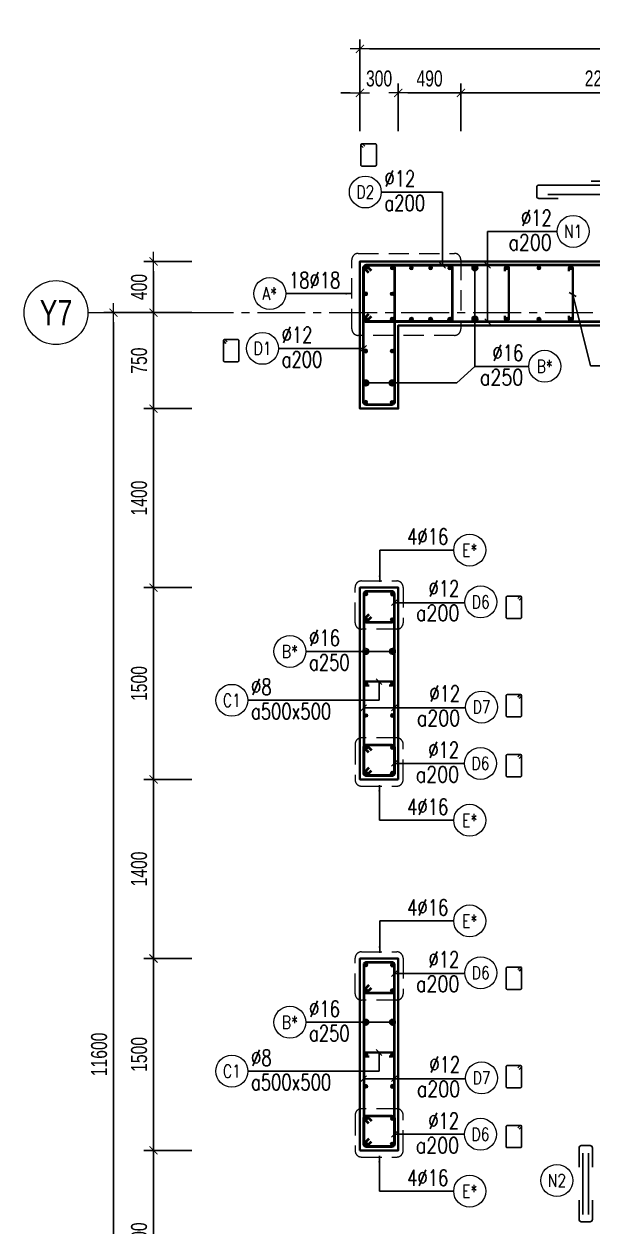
# Model space of a CAD drawing. Header units: millimetres. Extents: x 988833 to 1318015, y -9365 to 47591.
# Drawn here: x 1036714 to 1041164, y 5337 to 14742 of the extents above; entities that cross this region are included whole.
import ezdxf
from ezdxf.enums import TextEntityAlignment as Align

# ---------------------------------------------------------------- set-up
doc = ezdxf.new("R2010")
doc.units = ezdxf.units.MM
doc.header["$MEASUREMENT"] = 0
for name, pattern in [('HIDDEN', [9.525, 6.35, -3.175]), ('HIDDEN2', [4.7625, 3.175, -1.5875]), ('OF_Grid_1$0$CENTER2', [1.125, 0.75, -0.125, 0.125, -0.125])]:
    doc.linetypes.add(name, pattern=pattern)
doc.layers.get('0').update_dxf_attribs({"lineweight": 20})
doc.layers.get('Defpoints').update_dxf_attribs({"color": 151, "lineweight": 9})
doc.layers.add('Hidden', color=9, linetype='HIDDEN')
doc.layers.add('Ligature', color=1, linetype='Continuous')
for name, color, linetype, lineweight in [('KC-LEADER', 153, 'Continuous', 18), ('KC-THEP', 6, 'Continuous', 40), ('NDC_S_DIM', 1, 'Continuous', 15), ('NDC_S_HIDDEN', 8, 'HIDDEN2', 13), ('NDC_S_LEADER', 1, 'Continuous', 15), ('NDC_S_REBAR', 4, 'Continuous', 35), ('NDC_S_STIRRUP', 4, 'Continuous', 40), ('NDC_S_VN TEXT', 7, 'Continuous', 20), ('NDC_S_WALL', 6, 'Continuous', 35), ('OF_Grid_1$0$NDC_S_AXIS', 5, 'OF_Grid_1$0$CENTER2', 13), ('OF_Grid_1$0$NDC_S_SYMBOL', 1, 'Continuous', 15), ('OF_Grid_1$0$NDC_S_TEXT SYMBOL', 7, 'Continuous', 20)]:
    doc.layers.add(name, color=color, linetype=linetype, lineweight=lineweight)
doc.styles.add('NDC_ARIAL', font='arial.ttf', dxfattribs={"width": 0.85})
doc.styles.add('NDC_DIM', font='', dxfattribs={"width": 0.75})
doc.styles.add('NDC_EN TXT', font='romans.shx', dxfattribs={"width": 0.8})
doc.styles.add('OF_Grid_1$0$NDC_ANNO', font='', dxfattribs={"width": 0.8})
doc.styles.get('NDC_DIM').set_extended_font_data('Dotum')
doc.styles.get('OF_Grid_1$0$NDC_ANNO').set_extended_font_data('Dotum')
doc.dimstyles.new('NDC_1-50', dxfattribs={"dimscale": 50, "dimtxt": 2.5, "dimasz": 1, "dimexe": 1.5, "dimexo": 0, "dimgap": 0.8, "dimtad": 1, "dimdec": 0, "dimdsep": 46, "dimtxsty": 'NDC_ARIAL', "dimblk": 'DIMMARK', "dimcen": 49999.938995, "dimdle": 1.5, "dimclrd": 1, "dimclre": 1, "dimclrt": 3, "dimadec": 0, "dimazin": 0, "dimtfac": 1, "dimtdec": 0, "dimtix": 1, "dimtmove": 2, "dimatfit": 3, "dimfxl": 1, "dimarcsym": 0})
doc.dimstyles.new('NDC_dim_30', dxfattribs={"dimscale": 30, "dimtxt": 2.5, "dimasz": 1.5, "dimexe": 1.5, "dimexo": 2.5, "dimgap": 1, "dimtad": 1, "dimdec": 0, "dimzin": 0, "dimdsep": 46, "dimtxsty": 'NDC_DIM', "dimblk": 'DIMMARK', "dimcen": 0.09, "dimdle": 1.2, "dimclrd": 1, "dimclre": 1, "dimclrt": 3, "dimadec": 0, "dimazin": 0, "dimtfac": 1, "dimtdec": 0, "dimtix": 1, "dimtofl": 0, "dimtmove": 0, "dimatfit": 3, "dimfxl": 6, "dimfxlon": 1, "dimtolj": 1, "dimtzin": 0, "dimarcsym": 0})
doc.dimstyles.new('NDC_dim_50', dxfattribs={"dimscale": 50, "dimtxt": 2.5, "dimasz": 1.5, "dimexe": 1.5, "dimexo": 2.5, "dimgap": 1, "dimtad": 1, "dimdec": 0, "dimzin": 0, "dimdsep": 46, "dimtxsty": 'NDC_DIM', "dimblk": 'DIMMARK', "dimcen": 0.09, "dimdle": 1.2, "dimclrd": 1, "dimclre": 1, "dimclrt": 3, "dimadec": 0, "dimazin": 0, "dimtfac": 1, "dimtdec": 0, "dimtix": 1, "dimtofl": 0, "dimtmove": 0, "dimatfit": 3, "dimfxl": 6, "dimfxlon": 1, "dimtolj": 1, "dimtzin": 0, "dimarcsym": 0})

# ---------------------------------------------------------------- blocks, each defined once
blk = doc.blocks.new('THEP')
at = {"layer": 'KC-LEADER', "color": 6}
blk.add_circle((0, 0), 14, dxfattribs=at)
at = {"layer": 'KC-THEP'}
for p, q in [((-14, 0), (14, 0)), ((9.9, 9.9), (-9.9, -9.9)), ((-9.9, 9.9), (9.9, -9.9)), ((0, 14), (0, -14))]:
    blk.add_line(p, q, dxfattribs=at)
blk = doc.blocks.new('A$C7BC65A55')
at = {"layer": 'Ligature'}
for p, q in [((-15.2, 372, 0), (-15.2, 38.5, 0)), ((15.2, 372, 0), (15.2, 38.5, 0))]:
    blk.add_line(p, q, dxfattribs=at)
for points in [[(-36.2, 296.5), (-36.2, 400.9, -0.414214), (-24, 413.1), (24, 413.1, -0.414214), (36.2, 400.9), (36.2, 296.5)], [(-36.2, 116.5), (-36.2, 12.2, 0.414214), (-24, 0), (24, 0, 0.414214), (36.2, 12.2), (36.2, 116.5)]]:
    blk.add_lwpolyline(points, format="xyb", dxfattribs=at)
blk = doc.blocks.new('DIMMARK')
at = {"layer": 'NDC_S_DIM', "color": 1}
blk.add_line((-1.5, 0), (1, 0), dxfattribs=at)
at = {"layer": 'NDC_S_DIM', "color": 2, "const_width": 0.1}
blk.add_lwpolyline([(-0.42, -0.42), (0.42, 0.42)], dxfattribs=at)
blk = doc.blocks.new('*U11')
blk.add_circle((-2.5, 0), 2.5)
at = {"layer": 'NDC_S_VN TEXT', "color": 3, "style": 'NDC_EN TXT', "width": 0.75}
for tag, p in [('DK1', (0.5, 0.85)), ('KC1', (0.5, -2.97))]:
    blk.add_attdef(tag, p, '', height=2.5, dxfattribs=at)
at = {"layer": 'NDC_S_VN TEXT', "color": 7, "style": 'NDC_EN TXT', "width": 0.8}
blk.add_attdef('SH2', text='', height=2, dxfattribs=at).set_placement((-2.5, 0), align=Align.MIDDLE)
blk = doc.blocks.new('*U13')
blk.add_circle((-2.5, 0), 2.5)
at = {"layer": 'NDC_S_VN TEXT', "color": 3, "style": 'NDC_EN TXT', "width": 0.75}
blk.add_attdef('DK1', (0.5, 0.85), '', height=2.5, dxfattribs=at)
at = {"layer": 'NDC_S_VN TEXT', "color": 7, "style": 'NDC_EN TXT', "width": 0.8}
blk.add_attdef('SH2', text='', height=2, dxfattribs=at).set_placement((-2.5, 0), align=Align.MIDDLE)
blk = doc.blocks.new('*U10')
blk.add_circle((2.5, 0), 2.5)
at = {"layer": 'NDC_S_VN TEXT', "color": 3, "style": 'NDC_EN TXT'}
for tag, width, p in [('DK2', 0.75, (-0.85, 0.85)), ('KC2', 0.8, (-0.85, -2.97))]:
    blk.add_attdef(tag, text='', height=2.5, dxfattribs=dict(at, width=width)).set_placement(p, align=Align.RIGHT)
at = {"layer": 'NDC_S_VN TEXT', "color": 7, "style": 'NDC_EN TXT', "width": 0.8}
blk.add_attdef('SH3', text='', height=2, dxfattribs=at).set_placement((2.5, 0), align=Align.MIDDLE)
blk = doc.blocks.new('*U9')
blk.add_circle((2.5, 0), 2.5)
at = {"layer": 'NDC_S_VN TEXT', "color": 3, "style": 'NDC_EN TXT', "width": 0.75}
blk.add_attdef('DK2', text='', height=2.5, dxfattribs=at).set_placement((-0.85, 0.85), align=Align.RIGHT)
at = {"layer": 'NDC_S_VN TEXT', "color": 7, "style": 'NDC_EN TXT', "width": 0.8}
blk.add_attdef('SH3', text='', height=2, dxfattribs=at).set_placement((2.5, 0), align=Align.MIDDLE)
blk = doc.blocks.new('*D619')
at = {"layer": 'Defpoints', "color": 0, "ltscale": 200, "transparency": 16777216}
for p in [(1039641.1, 14203.4), (1039341.1, 12885.6), (1039641.1, 12385.6)]:
    blk.add_point(p, dxfattribs=at)
at = {"layer": 'NDC_S_DIM', "color": 1, "lineweight": -2, "ltscale": 200, "transparency": 16777216}
for p, q in [((1039266.1, 14203.4), (1039191.1, 14203.4)), ((1039341.1, 13903.4), (1039341.1, 14278.4)), ((1039641.1, 13903.4), (1039641.1, 14278.4)), ((1039716.1, 14203.4), (1039791.1, 14203.4))]:
    blk.add_line(p, q, dxfattribs=at)
at = {"layer": 'NDC_S_DIM', "color": 1, "lineweight": -2, "ltscale": 200, "transparency": 16777216, "xscale": 75, "yscale": 75, "zscale": 75}
blk.add_blockref('DIMMARK', (1039341.1, 14203.4), dxfattribs=at)
at = {"layer": 'NDC_S_DIM', "color": 1, "lineweight": -2, "ltscale": 200, "transparency": 16777216, "xscale": 75, "yscale": 75, "zscale": 75, "rotation": 180}
blk.add_blockref('DIMMARK', (1039641.1, 14203.4), dxfattribs=at)
at = {"layer": 'NDC_S_DIM', "color": 3, "ltscale": 200, "transparency": 16777216, "insert": (1039491.1, 14315.9), "char_height": 125, "attachment_point": 5, "style": 'NDC_DIM'}
blk.add_mtext('\\A1;300', dxfattribs=at)
blk = doc.blocks.new('*D620')
at = {"layer": 'Defpoints', "color": 0, "ltscale": 200, "transparency": 16777216}
for p in [(1040130.9, 14203.4), (1039641.1, 12385.6), (1040130.9, 12199.5)]:
    blk.add_point(p, dxfattribs=at)
at = {"layer": 'NDC_S_DIM', "color": 1, "lineweight": -2, "ltscale": 200, "transparency": 16777216}
for p, q in [((1039641.1, 13903.4), (1039641.1, 14278.4)), ((1039716.1, 14203.4), (1040055.9, 14203.4)), ((1040130.9, 13903.4), (1040130.9, 14278.4))]:
    blk.add_line(p, q, dxfattribs=at)
at = {"layer": 'NDC_S_DIM', "color": 1, "lineweight": -2, "ltscale": 200, "transparency": 16777216, "xscale": 75, "yscale": 75, "zscale": 75, "rotation": 180}
blk.add_blockref('DIMMARK', (1039641.1, 14203.4), dxfattribs=at)
at = {"layer": 'NDC_S_DIM', "color": 1, "lineweight": -2, "ltscale": 200, "transparency": 16777216, "xscale": 75, "yscale": 75, "zscale": 75}
blk.add_blockref('DIMMARK', (1040130.9, 14203.4), dxfattribs=at)
at = {"layer": 'NDC_S_DIM', "color": 3, "ltscale": 200, "transparency": 16777216, "insert": (1039886, 14315.9), "char_height": 125, "attachment_point": 5, "style": 'NDC_DIM'}
blk.add_mtext('\\A1;490', dxfattribs=at)
blk = doc.blocks.new('*D621')
at = {"layer": 'Defpoints', "color": 0, "ltscale": 200, "transparency": 16777216}
for p in [(1042341.1, 14203.4), (1042341.1, 12385.6), (1040130.9, 12199.5)]:
    blk.add_point(p, dxfattribs=at)
at = {"layer": 'NDC_S_DIM', "color": 1, "lineweight": -2, "ltscale": 200, "transparency": 16777216}
for p, q in [((1040130.9, 13903.4), (1040130.9, 14278.4)), ((1040205.9, 14203.4), (1042266.1, 14203.4)), ((1042341.1, 13903.4), (1042341.1, 14278.4))]:
    blk.add_line(p, q, dxfattribs=at)
at = {"layer": 'NDC_S_DIM', "color": 1, "lineweight": -2, "ltscale": 200, "transparency": 16777216, "xscale": 75, "yscale": 75, "zscale": 75, "rotation": 180}
blk.add_blockref('DIMMARK', (1040130.9, 14203.4), dxfattribs=at)
at = {"layer": 'NDC_S_DIM', "color": 1, "lineweight": -2, "ltscale": 200, "transparency": 16777216, "xscale": 75, "yscale": 75, "zscale": 75}
blk.add_blockref('DIMMARK', (1042341.1, 14203.4), dxfattribs=at)
at = {"layer": 'NDC_S_DIM', "color": 3, "ltscale": 200, "transparency": 16777216, "insert": (1041236, 14315.9), "char_height": 125, "attachment_point": 5, "style": 'NDC_DIM'}
blk.add_mtext('\\A1;2210', dxfattribs=at)
blk = doc.blocks.new('*D616')
at = {"layer": 'Defpoints', "color": 0, "ltscale": 200, "transparency": 16777216}
for p in [(1046440.9, 14547.4), (1046440.9, 13839.7), (1039341.1, 13744.4)]:
    blk.add_point(p, dxfattribs=at)
at = {"layer": 'NDC_S_DIM', "color": 1, "lineweight": -2, "ltscale": 200, "transparency": 16777216}
for p, q in [((1039341.1, 14247.4), (1039341.1, 14622.4)), ((1046440.9, 14247.4), (1046440.9, 14622.4)), ((1039416.1, 14547.4), (1046365.9, 14547.4))]:
    blk.add_line(p, q, dxfattribs=at)
at = {"layer": 'NDC_S_DIM', "color": 1, "lineweight": -2, "ltscale": 200, "transparency": 16777216, "xscale": 75, "yscale": 75, "zscale": 75, "rotation": 180}
blk.add_blockref('DIMMARK', (1039341.1, 14547.4), dxfattribs=at)
at = {"layer": 'NDC_S_DIM', "color": 1, "lineweight": -2, "ltscale": 200, "transparency": 16777216, "xscale": 75, "yscale": 75, "zscale": 75}
blk.add_blockref('DIMMARK', (1046440.9, 14547.4), dxfattribs=at)
at = {"layer": 'NDC_S_DIM', "color": 3, "ltscale": 200, "transparency": 16777216, "insert": (1042891, 14659.9), "char_height": 125, "attachment_point": 5, "style": 'NDC_DIM'}
blk.add_mtext('\\A1;7100', dxfattribs=at)
blk = doc.blocks.new('*U55')
at = {"layer": 'OF_Grid_1$0$NDC_S_SYMBOL'}
blk.add_line((5, 0), (9, 0), dxfattribs=at)
blk.add_circle((0, 0), 5, dxfattribs=at)
at = {"layer": 'OF_Grid_1$0$NDC_S_TEXT SYMBOL', "color": 7, "style": 'OF_Grid_1$0$NDC_ANNO', "width": 0.8}
blk.add_attdef('GRID', text='', height=4, rotation=270, dxfattribs=at).set_placement((0, 0), align=Align.MIDDLE)
blk = doc.blocks.new('*D623')
at = {"layer": 'Defpoints', "color": 0, "ltscale": 200, "transparency": 16777216}
for p in [(1037726.5, 12885.6), (1039341.1, 12885.6), (1039641.1, 12485.6)]:
    blk.add_point(p, dxfattribs=at)
at = {"layer": 'NDC_S_DIM', "color": 1, "lineweight": -2, "ltscale": 200, "transparency": 16777216}
for p, q in [((1038026.5, 12885.6), (1037651.5, 12885.6)), ((1037726.5, 12560.6), (1037726.5, 12810.6)), ((1038026.5, 12485.6), (1037651.5, 12485.6))]:
    blk.add_line(p, q, dxfattribs=at)
at = {"layer": 'NDC_S_DIM', "color": 1, "lineweight": -2, "ltscale": 200, "transparency": 16777216, "xscale": 75, "yscale": 75, "zscale": 75}
for p, rotation in [((1037726.5, 12885.6), 90), ((1037726.5, 12485.6), 270)]:
    blk.add_blockref('DIMMARK', p, dxfattribs=dict(at, rotation=rotation))
at = {"layer": 'NDC_S_DIM', "color": 3, "ltscale": 200, "transparency": 16777216, "insert": (1037613.9, 12685.6), "char_height": 125, "attachment_point": 5, "rotation": 90, "style": 'NDC_DIM'}
blk.add_mtext('\\A1;400', dxfattribs=at)
blk = doc.blocks.new('*D625')
at = {"layer": 'Defpoints', "color": 0, "ltscale": 200, "transparency": 16777216}
for p in [(1037413.9, 12485.6), (1039455, 12485.6), (1039455.1, 885.9)]:
    blk.add_point(p, dxfattribs=at)
at = {"layer": 'NDC_S_DIM', "color": 1, "lineweight": -2, "ltscale": 200, "transparency": 16777216}
for p, q in [((1037713.9, 12485.6), (1037338.9, 12485.6)), ((1037413.9, 960.9), (1037413.9, 12410.6)), ((1037713.9, 885.9), (1037338.9, 885.9))]:
    blk.add_line(p, q, dxfattribs=at)
at = {"layer": 'NDC_S_DIM', "color": 1, "lineweight": -2, "ltscale": 200, "transparency": 16777216, "xscale": 75, "yscale": 75, "zscale": 75}
for p, rotation in [((1037413.9, 12485.6), 90), ((1037413.9, 885.9), 270)]:
    blk.add_blockref('DIMMARK', p, dxfattribs=dict(at, rotation=rotation))
at = {"layer": 'NDC_S_DIM', "color": 3, "ltscale": 200, "transparency": 16777216, "insert": (1037301.3, 6685.7), "char_height": 125, "attachment_point": 5, "rotation": 90, "style": 'NDC_DIM'}
blk.add_mtext('\\A1;11600', dxfattribs=at)
blk = doc.blocks.new('*D589')
at = {"layer": 'Defpoints', "color": 0, "ltscale": 200, "transparency": 16777216}
for p in [(1037726.5, 5935.6), (1039491.1, 5935.6), (1039491.1, 4535.6)]:
    blk.add_point(p, dxfattribs=at)
at = {"layer": 'NDC_S_DIM', "color": 1, "lineweight": -2, "ltscale": 200, "transparency": 16777216}
for p, q in [((1038026.5, 5935.6), (1037651.5, 5935.6)), ((1037726.5, 4610.6), (1037726.5, 5860.6)), ((1038026.5, 4535.6), (1037651.5, 4535.6))]:
    blk.add_line(p, q, dxfattribs=at)
at = {"layer": 'NDC_S_DIM', "color": 1, "lineweight": -2, "ltscale": 200, "transparency": 16777216, "xscale": 75, "yscale": 75, "zscale": 75}
for p, rotation in [((1037726.5, 5935.6), 90), ((1037726.5, 4535.6), 270)]:
    blk.add_blockref('DIMMARK', p, dxfattribs=dict(at, rotation=rotation))
at = {"layer": 'NDC_S_DIM', "color": 3, "ltscale": 200, "transparency": 16777216, "insert": (1037613.9, 5235.6), "char_height": 125, "attachment_point": 5, "rotation": 90, "style": 'NDC_DIM'}
blk.add_mtext('\\A1;1400', dxfattribs=at)
blk = doc.blocks.new('*D590')
at = {"layer": 'Defpoints', "color": 0, "ltscale": 200, "transparency": 16777216}
for p in [(1037726.5, 7435.6), (1039491.1, 7435.6), (1039491.1, 5935.6)]:
    blk.add_point(p, dxfattribs=at)
at = {"layer": 'NDC_S_DIM', "color": 1, "lineweight": -2, "ltscale": 200, "transparency": 16777216}
for p, q in [((1038026.5, 7435.6), (1037651.5, 7435.6)), ((1037726.5, 6010.6), (1037726.5, 7360.6)), ((1038026.5, 5935.6), (1037651.5, 5935.6))]:
    blk.add_line(p, q, dxfattribs=at)
at = {"layer": 'NDC_S_DIM', "color": 1, "lineweight": -2, "ltscale": 200, "transparency": 16777216, "xscale": 75, "yscale": 75, "zscale": 75}
for p, rotation in [((1037726.5, 7435.6), 90), ((1037726.5, 5935.6), 270)]:
    blk.add_blockref('DIMMARK', p, dxfattribs=dict(at, rotation=rotation))
at = {"layer": 'NDC_S_DIM', "color": 3, "ltscale": 200, "transparency": 16777216, "insert": (1037613.9, 6685.6), "char_height": 125, "attachment_point": 5, "rotation": 90, "style": 'NDC_DIM'}
blk.add_mtext('\\A1;1500', dxfattribs=at)
blk = doc.blocks.new('*D591')
at = {"layer": 'Defpoints', "color": 0, "ltscale": 200, "transparency": 16777216}
for p in [(1037726.5, 8835.6), (1039491.1, 8835.6), (1039491.1, 7435.6)]:
    blk.add_point(p, dxfattribs=at)
at = {"layer": 'NDC_S_DIM', "color": 1, "lineweight": -2, "ltscale": 200, "transparency": 16777216}
for p, q in [((1038026.5, 8835.6), (1037651.5, 8835.6)), ((1037726.5, 7510.6), (1037726.5, 8760.6)), ((1038026.5, 7435.6), (1037651.5, 7435.6))]:
    blk.add_line(p, q, dxfattribs=at)
at = {"layer": 'NDC_S_DIM', "color": 1, "lineweight": -2, "ltscale": 200, "transparency": 16777216, "xscale": 75, "yscale": 75, "zscale": 75}
for p, rotation in [((1037726.5, 8835.6), 90), ((1037726.5, 7435.6), 270)]:
    blk.add_blockref('DIMMARK', p, dxfattribs=dict(at, rotation=rotation))
at = {"layer": 'NDC_S_DIM', "color": 3, "ltscale": 200, "transparency": 16777216, "insert": (1037613.9, 8135.6), "char_height": 125, "attachment_point": 5, "rotation": 90, "style": 'NDC_DIM'}
blk.add_mtext('\\A1;1400', dxfattribs=at)
blk = doc.blocks.new('*D592')
at = {"layer": 'Defpoints', "color": 0, "ltscale": 200, "transparency": 16777216}
for p in [(1037726.5, 10335.6), (1039491.1, 10335.6), (1039491.1, 8835.6)]:
    blk.add_point(p, dxfattribs=at)
at = {"layer": 'NDC_S_DIM', "color": 1, "lineweight": -2, "ltscale": 200, "transparency": 16777216}
for p, q in [((1038026.5, 10335.6), (1037651.5, 10335.6)), ((1037726.5, 8910.6), (1037726.5, 10260.6)), ((1038026.5, 8835.6), (1037651.5, 8835.6))]:
    blk.add_line(p, q, dxfattribs=at)
at = {"layer": 'NDC_S_DIM', "color": 1, "lineweight": -2, "ltscale": 200, "transparency": 16777216, "xscale": 75, "yscale": 75, "zscale": 75}
for p, rotation in [((1037726.5, 10335.6), 90), ((1037726.5, 8835.6), 270)]:
    blk.add_blockref('DIMMARK', p, dxfattribs=dict(at, rotation=rotation))
at = {"layer": 'NDC_S_DIM', "color": 3, "ltscale": 200, "transparency": 16777216, "insert": (1037613.9, 9585.6), "char_height": 125, "attachment_point": 5, "rotation": 90, "style": 'NDC_DIM'}
blk.add_mtext('\\A1;1500', dxfattribs=at)
blk = doc.blocks.new('*D593')
at = {"layer": 'Defpoints', "color": 0, "ltscale": 200, "transparency": 16777216}
for p in [(1037726.5, 11735.6), (1039491.1, 11735.6), (1039491.1, 10335.6)]:
    blk.add_point(p, dxfattribs=at)
at = {"layer": 'NDC_S_DIM', "color": 1, "lineweight": -2, "ltscale": 200, "transparency": 16777216}
for p, q in [((1038026.5, 11735.6), (1037651.5, 11735.6)), ((1037726.5, 10410.6), (1037726.5, 11660.6)), ((1038026.5, 10335.6), (1037651.5, 10335.6))]:
    blk.add_line(p, q, dxfattribs=at)
at = {"layer": 'NDC_S_DIM', "color": 1, "lineweight": -2, "ltscale": 200, "transparency": 16777216, "xscale": 75, "yscale": 75, "zscale": 75}
for p, rotation in [((1037726.5, 11735.6), 90), ((1037726.5, 10335.6), 270)]:
    blk.add_blockref('DIMMARK', p, dxfattribs=dict(at, rotation=rotation))
at = {"layer": 'NDC_S_DIM', "color": 3, "ltscale": 200, "transparency": 16777216, "insert": (1037613.9, 11035.6), "char_height": 125, "attachment_point": 5, "rotation": 90, "style": 'NDC_DIM'}
blk.add_mtext('\\A1;1400', dxfattribs=at)
blk = doc.blocks.new('*D594')
at = {"layer": 'Defpoints', "color": 0, "ltscale": 200, "transparency": 16777216}
for p in [(1037726.5, 12485.6), (1039455, 12485.6), (1039491.1, 11735.6)]:
    blk.add_point(p, dxfattribs=at)
at = {"layer": 'NDC_S_DIM', "color": 1, "lineweight": -2, "ltscale": 200, "transparency": 16777216}
for p, q in [((1038026.5, 12485.6), (1037651.5, 12485.6)), ((1037726.5, 11810.6), (1037726.5, 12410.6)), ((1038026.5, 11735.6), (1037651.5, 11735.6))]:
    blk.add_line(p, q, dxfattribs=at)
at = {"layer": 'NDC_S_DIM', "color": 1, "lineweight": -2, "ltscale": 200, "transparency": 16777216, "xscale": 75, "yscale": 75, "zscale": 75}
for p, rotation in [((1037726.5, 12485.6), 90), ((1037726.5, 11735.6), 270)]:
    blk.add_blockref('DIMMARK', p, dxfattribs=dict(at, rotation=rotation))
at = {"layer": 'NDC_S_DIM', "color": 3, "ltscale": 200, "transparency": 16777216, "insert": (1037613.9, 12110.6), "char_height": 125, "attachment_point": 5, "rotation": 90, "style": 'NDC_DIM'}
blk.add_mtext('\\A1;750', dxfattribs=at)

msp = doc.modelspace()

# ---------------------------------------------------------------- linework, layer by layer
msp.add_circle((1040882, 5700), 125)
at = {"layer": 'Ligature'}
for points in [[(1039367.1, 13775.5), (1039351.1, 13791.4, -0.668179), (1039356.9, 13805.4), (1039461.5, 13805.4, -0.414214), (1039469.7, 13797.2), (1039469.7, 13640.1, -0.414214), (1039461.5, 13631.9), (1039356.9, 13631.9, -0.414214), (1039348.7, 13640.1), (1039348.7, 13797.2, -0.668179), (1039362.6, 13803), (1039378.6, 13787)], [(1038291.4, 12245.4), (1038275.5, 12261.4, -0.668179), (1038281.2, 12275.3), (1038385.9, 12275.3, -0.414214), (1038394, 12267.1), (1038394, 12110, -0.414214), (1038385.9, 12101.9), (1038281.2, 12101.9, -0.414214), (1038273.1, 12110), (1038273.1, 12267.1, -0.668179), (1038287, 12272.9), (1038303, 12257)], [(1040587.1, 10237.8), (1040603.1, 10253.8, 0.668179), (1040597.3, 10267.7), (1040492.7, 10267.7, 0.414214), (1040484.5, 10259.6), (1040484.5, 10102.4, 0.414214), (1040492.7, 10094.3), (1040597.3, 10094.3, 0.414214), (1040605.5, 10102.4), (1040605.5, 10259.6, 0.668179), (1040591.5, 10265.3), (1040575.6, 10249.4)], [(1040587.1, 9468.7), (1040603.1, 9484.6, 0.668179), (1040597.3, 9498.6), (1040492.7, 9498.6, 0.414214), (1040484.5, 9490.4), (1040484.5, 9333.3, 0.414214), (1040492.7, 9325.1), (1040597.3, 9325.1, 0.414214), (1040605.4, 9333.3), (1040605.4, 9490.4, 0.668179), (1040591.5, 9496.2), (1040575.5, 9480.2)], [(1040587.1, 9000.1), (1040603.1, 9016.1, 0.668179), (1040597.3, 9030), (1040492.7, 9030, 0.414214), (1040484.5, 9021.8), (1040484.5, 8864.7, 0.414214), (1040492.7, 8856.6), (1040597.3, 8856.6, 0.414214), (1040605.4, 8864.7), (1040605.4, 9021.8, 0.668179), (1040591.5, 9027.6), (1040575.5, 9011.6)], [(1040587.1, 7337.8), (1040603.1, 7353.8, 0.668179), (1040597.3, 7367.7), (1040492.7, 7367.7, 0.414214), (1040484.5, 7359.6), (1040484.5, 7202.4, 0.414214), (1040492.7, 7194.3), (1040597.3, 7194.3, 0.414214), (1040605.5, 7202.4), (1040605.5, 7359.6, 0.668179), (1040591.5, 7365.3), (1040575.6, 7349.4)], [(1040587.1, 6568.7), (1040603.1, 6584.6, 0.668179), (1040597.3, 6598.6), (1040492.7, 6598.6, 0.414214), (1040484.5, 6590.4), (1040484.5, 6433.3, 0.414214), (1040492.7, 6425.1), (1040597.3, 6425.1, 0.414214), (1040605.4, 6433.3), (1040605.4, 6590.4, 0.668179), (1040591.5, 6596.2), (1040575.5, 6580.2)], [(1040587.1, 6100.1), (1040603.1, 6116.1, 0.668179), (1040597.3, 6130), (1040492.7, 6130, 0.414214), (1040484.5, 6121.8), (1040484.5, 5964.7, 0.414214), (1040492.7, 5956.6), (1040597.3, 5956.6, 0.414214), (1040605.4, 5964.7), (1040605.4, 6121.8, 0.668179), (1040591.5, 6127.6), (1040575.5, 6111.6)]]:
    msp.add_lwpolyline(points, format="xyb", dxfattribs=at)
at = {"layer": 'Ligature', "elevation": 0}
for points in [[(1041252.9, 13482.5), (1040741.2, 13482.5, 0.414214), (1040723.6, 13464.9), (1040723.6, 13395.7, 0.414214), (1040741.2, 13378.1), (1040891.4, 13378.1)], [(1041149.2, 13512.5), (1041299.5, 13512.5, -0.414214), (1041317.1, 13494.9), (1041317.1, 13425.8, -0.414214), (1041299.5, 13408.2), (1040811.3, 13408.2)]]:
    msp.add_lwpolyline(points, format="xyb", dxfattribs=at)
at = {"layer": 'NDC_S_HIDDEN', "ltscale": 50}
for points in [[(1039327.9, 12949), (1040080.1, 12949, -0.414214), (1040130.1, 12899), (1040130.1, 12357.7, -0.414214), (1040080.1, 12307.7), (1039327.9, 12307.7, -0.414214), (1039277.9, 12357.7), (1039277.9, 12899, -0.414214)], [(1039353.5, 10387.7), (1039629.3, 10387.7, -0.414214), (1039679.3, 10337.7), (1039679.3, 10060.1, -0.414214), (1039629.3, 10010.1), (1039353.5, 10010.1, -0.414214), (1039303.5, 10060.1), (1039303.5, 10337.7, -0.414214)], [(1039353.5, 8783.5), (1039629.3, 8783.5, 0.414214), (1039679.3, 8833.5), (1039679.3, 9111.1, 0.414214), (1039629.3, 9161.1), (1039353.5, 9161.1, 0.414214), (1039303.5, 9111.1), (1039303.5, 8833.5, 0.414214)], [(1039353.5, 7487.7), (1039629.3, 7487.7, -0.414214), (1039679.3, 7437.7), (1039679.3, 7160.1, -0.414214), (1039629.3, 7110.1), (1039353.5, 7110.1, -0.414214), (1039303.5, 7160.1), (1039303.5, 7437.7, -0.414214)], [(1039353.5, 5883.5), (1039629.3, 5883.5, 0.414214), (1039679.3, 5933.5), (1039679.3, 6211.1, 0.414214), (1039629.3, 6261.1), (1039353.5, 6261.1, 0.414214), (1039303.5, 6211.1), (1039303.5, 5933.5, 0.414214)]]:
    msp.add_lwpolyline(points, format="xyb", close=True, dxfattribs=at)
at = {"layer": 'NDC_S_REBAR'}
for points in [[(1040475.9, 12810.6), (1040475.9, 12835.6, -1), (1040505.9, 12835.6), (1040505.9, 12435.6, -1), (1040475.9, 12435.6), (1040475.9, 12460.6)], [(1040975.9, 12810.6), (1040975.9, 12835.6, -1), (1041005.9, 12835.6), (1041005.9, 12435.6, -1), (1040975.9, 12435.6), (1040975.9, 12460.6)], [(1039569.6, 9570.6), (1039594.6, 9570.6, 1), (1039594.6, 9600.6), (1039387.6, 9600.6, 1), (1039387.6, 9570.6), (1039412.6, 9570.6)], [(1039569.6, 6670.6), (1039594.6, 6670.6, 1), (1039594.6, 6700.6), (1039387.6, 6700.6, 1), (1039387.6, 6670.6), (1039412.6, 6670.6)]]:
    msp.add_lwpolyline(points, format="xyb", dxfattribs=at)
at = {"layer": 'NDC_S_STIRRUP'}
for points in [[(1044147.9, 12455.6), (1044187.9, 12415.6, 0.414214), (1044207.9, 12435.6), (1044207.9, 12835.6, 0.414214), (1044187.9, 12855.6), (1039390.3, 12855.6, 0.414214), (1039370.3, 12835.6), (1039370.3, 12435.6, 0.414214), (1039390.3, 12415.6), (1044187.9, 12415.6, 0.414214), (1044207.9, 12435.6), (1044167.9, 12475.6)], [(1039430.3, 12455.6), (1039390.3, 12415.6, -0.414214), (1039370.3, 12435.6), (1039370.3, 12835.6, -0.414214), (1039390.3, 12855.6), (1040043.8, 12855.6, -0.414214), (1040063.8, 12835.6), (1040063.8, 12435.6, -0.414214), (1040043.8, 12415.6), (1039390.3, 12415.6, -0.414214), (1039370.3, 12435.6), (1039410.3, 12475.6)], [(1039410.3, 12795.6), (1039370.3, 12835.6, -0.414214), (1039390.3, 12855.6), (1039590.3, 12855.6, -0.414214), (1039610.3, 12835.6), (1039610.3, 11785.6, -0.414214), (1039590.3, 11765.6), (1039390.3, 11765.6, -0.414214), (1039370.3, 11785.6), (1039370.3, 12835.6, -0.414214), (1039390.3, 12855.6), (1039430.3, 12815.6)], [(1039411.1, 8925.6), (1039371.1, 8885.6, 0.414214), (1039391.1, 8865.6), (1039591.1, 8865.6, 0.414214), (1039611.1, 8885.6), (1039611.1, 10285.6, 0.414214), (1039591.1, 10305.6), (1039391.1, 10305.6, 0.414214), (1039371.1, 10285.6), (1039371.1, 8885.6, 0.414214), (1039391.1, 8865.6), (1039431.1, 8905.6)], [(1039411.1, 10126.1), (1039371.1, 10086.1, 0.414214), (1039391.1, 10066.1), (1039591.1, 10066.1, 0.414214), (1039611.1, 10086.1), (1039611.1, 10285.6, 0.414214), (1039591.1, 10305.6), (1039391.1, 10305.6, 0.414214), (1039371.1, 10285.6), (1039371.1, 10086.1, 0.414214), (1039391.1, 10066.1), (1039431.1, 10106.1)], [(1039411.1, 9045.1), (1039371.1, 9085.1, -0.414214), (1039391.1, 9105.1), (1039591.1, 9105.1, -0.414214), (1039611.1, 9085.1), (1039611.1, 8885.6, -0.414214), (1039591.1, 8865.6), (1039391.1, 8865.6, -0.414214), (1039371.1, 8885.6), (1039371.1, 9085.1, -0.414214), (1039391.1, 9105.1), (1039431.1, 9065.1)], [(1039411.1, 6025.6), (1039371.1, 5985.6, 0.414214), (1039391.1, 5965.6), (1039591.1, 5965.6, 0.414214), (1039611.1, 5985.6), (1039611.1, 7385.6, 0.414214), (1039591.1, 7405.6), (1039391.1, 7405.6, 0.414214), (1039371.1, 7385.6), (1039371.1, 5985.6, 0.414214), (1039391.1, 5965.6), (1039431.1, 6005.6)], [(1039411.1, 7226.1), (1039371.1, 7186.1, 0.414214), (1039391.1, 7166.1), (1039591.1, 7166.1, 0.414214), (1039611.1, 7186.1), (1039611.1, 7385.6, 0.414214), (1039591.1, 7405.6), (1039391.1, 7405.6, 0.414214), (1039371.1, 7385.6), (1039371.1, 7186.1, 0.414214), (1039391.1, 7166.1), (1039431.1, 7206.1)], [(1039411.1, 6145.1), (1039371.1, 6185.1, -0.414214), (1039391.1, 6205.1), (1039591.1, 6205.1, -0.414214), (1039611.1, 6185.1), (1039611.1, 5985.6, -0.414214), (1039591.1, 5965.6), (1039391.1, 5965.6, -0.414214), (1039371.1, 5985.6), (1039371.1, 6185.1, -0.414214), (1039391.1, 6205.1), (1039431.1, 6165.1)]]:
    msp.add_lwpolyline(points, format="xyb", dxfattribs=at)
at = {"layer": 'NDC_S_WALL'}
for p, q in [((1039341.1, 8835.6), (1039641.1, 8835.6)), ((1039341.1, 5935.6), (1039641.1, 5935.6))]:
    msp.add_line(p, q, dxfattribs=at)
for points in [[(1042340.9, 985.6), (1042340.9, 12385.6), (1042340.9, 12385.6), (1039640.9, 12385.6), (1039640.9, 11735.6), (1039340.9, 11735.6), (1039340.9, 12885.6), (1044238.5, 12885.6), (1044238.5, 12885.6), (1044238.5, 12385.6), (1044238.5, 12385.6), (1042640.9, 12385.6), (1042640.9, 12385.6), (1042640.9, 10185.6), (1045440.9, 10185.6), (1045440.9, 12385.6), (1045340.9, 12385.6), (1045340.9, 12385.6), (1045340.9, 12885.6), (1045340.9, 12885.6), (1045740.9, 12885.6), (1045740.9, 12885.6), (1045740.9, 3485.6)], [(1039640.9, 8835.6), (1039640.9, 10335.6), (1039640.9, 10335.6), (1039340.9, 10335.6), (1039340.9, 8835.6), (1039640.9, 8835.6)], [(1039340.9, 5935.6), (1039340.9, 7435.6), (1039340.9, 7435.6), (1039640.9, 7435.6), (1039640.9, 7435.6), (1039640.9, 5935.6), (1039340.9, 5935.6)]]:
    msp.add_lwpolyline(points, dxfattribs=at)
at = {"layer": 'OF_Grid_1$0$NDC_S_AXIS', "ltscale": 500}
msp.add_line((1037413.9, 12485.6), (1053264.2, 12485.6), dxfattribs=at)

# ---------------------------------------------------------------- block references
at = {"layer": 'Hidden', "xscale": 1.44, "yscale": 1.44, "zscale": 1.44}
msp.add_blockref('A$C7BC65A55', (1041107.1, 5377.7, 0), dxfattribs=at)
at = {"layer": 'KC-THEP'}
for p, rotation in [((1039386.8, 12835.6), 189.6685644363809), ((1039593.8, 12632.9), 9.66856443638095), ((1039593.8, 12435.6), 9.66856443638095), ((1039743.8, 12435.6), 9.66856443638095), ((1039893.8, 12435.6), 9.66856443638095), ((1040043.8, 12435.6), 9.66856443638095), ((1040240.9, 12435.6), 9.66856443638095), ((1040490.9, 12435.6), 9.66856443638095), ((1040740.9, 12435.6), 9.66856443638095), ((1040990.9, 12435.6), 9.66856443638095), ((1039593.8, 12185.6), 9.66856443638095), ((1039593.8, 11935.6), 9.66856443638095), ((1039593.8, 11784.3), 9.66856443638095), ((1039387.6, 10285.6), 189.6685644363809), ((1039594.6, 10085.6), 9.668564436380926), ((1039387.6, 9835.6), 189.6685644363809), ((1039387.6, 9585.6), 189.6685644363809), ((1039387.6, 9335.6), 189.6685644363809), ((1039387.6, 9085.6), 189.6685644363809), ((1039594.6, 8885.6), 9.668564436380946), ((1039387.6, 7385.6), 189.6685644363809), ((1039594.6, 7185.6), 9.668564436380926), ((1039387.6, 6935.6), 189.6685644363809), ((1039387.6, 6685.6), 189.6685644363809), ((1039387.6, 6435.6), 189.6685644363809), ((1039387.6, 6185.6), 189.6685644363809), ((1039594.6, 5985.6), 9.668564436380946)]:
    msp.add_blockref('THEP', p, dxfattribs=dict(at, rotation=rotation))
at = {"layer": 'KC-THEP', "xscale": -1}
for p, rotation in [((1039593.8, 12835.6), 170.331435563619), ((1039743.8, 12835.6), 170.331435563619), ((1039893.8, 12835.6), 170.331435563619), ((1040043.8, 12835.6), 170.331435563619), ((1040240.9, 12835.6), 170.331435563619), ((1040490.9, 12835.6), 170.331435563619), ((1040740.9, 12835.6), 170.331435563619), ((1040990.9, 12835.6), 170.331435563619), ((1039386.8, 12632.9), 350.3314355636191), ((1039386.8, 12435.6), 350.3314355636191), ((1039386.8, 12185.6), 350.3314355636191), ((1039386.8, 11935.6), 350.3314355636191), ((1039386.8, 11784.3), 350.3314355636191), ((1039594.6, 10285.6), 170.331435563619), ((1039387.6, 10085.6), 350.3314355636191), ((1039594.6, 9835.6), 170.331435563619), ((1039594.6, 9585.6), 170.331435563619), ((1039594.6, 9335.6), 170.331435563619), ((1039594.6, 9085.6), 170.331435563619), ((1039387.6, 8885.6), 350.3314355636191), ((1039594.6, 7385.6), 170.331435563619), ((1039387.6, 7185.6), 350.3314355636191), ((1039594.6, 6935.6), 170.331435563619), ((1039594.6, 6685.6), 170.331435563619), ((1039594.6, 6435.6), 170.331435563619), ((1039594.6, 6185.6), 170.331435563619), ((1039387.6, 5985.6), 350.3314355636191)]:
    msp.add_blockref('THEP', p, dxfattribs=dict(at, rotation=rotation))
at = {"layer": 'NDC_S_VN TEXT', "xscale": 50, "yscale": 50, "zscale": 50}
for name, p, values in [('*U11', (1039508.3, 13428.8), {'SH2': 'D2', 'DK1': '%%C12', 'KC1': 'a200'}), ('*U10', (1040884.2, 13120.9), {'SH3': 'N1', 'DK2': '%%C12', 'KC2': 'a200'}), ('*U13', (1038761.3, 12634.5), {'SH2': 'A*', 'DK1': '18%%C18'}), ('*U11', (1038704.4, 12206.4), {'SH2': 'D1', 'DK1': '%%C12', 'KC1': 'a200'}), ('*U10', (1040661.5, 12065.9), {'SH3': 'B*', 'DK2': '%%C16', 'KC2': 'a250'}), ('*U9', (1040074.9, 10629.1), {'SH3': 'E*', 'DK2': '4%%c16'}), ('*U10', (1040161.3, 10223.5), {'SH3': 'D6', 'DK2': '%%c12', 'KC2': 'a200'}), ('*U11', (1038918.6, 9836.8), {'SH2': 'B*', 'DK1': '%%C16', 'KC1': 'a250'}), ('*U11', (1038464.6, 9454.3), {'SH2': 'C1', 'DK1': '%%c8', 'KC1': 'a500x500'}), ('*U10', (1040167.8, 9401.8), {'SH3': 'D7', 'DK2': '%%c12', 'KC2': 'a200'}), ('*U10', (1040159.3, 8961.1), {'SH3': 'D6', 'DK2': '%%c12', 'KC2': 'a200'}), ('*U9', (1040074.9, 8516.1), {'SH3': 'E*', 'DK2': '4%%c16'}), ('*U9', (1040074.9, 7729.1), {'SH3': 'E*', 'DK2': '4%%c16'}), ('*U10', (1040161.3, 7323.5), {'SH3': 'D6', 'DK2': '%%c12', 'KC2': 'a200'}), ('*U11', (1038918.6, 6936.8), {'SH2': 'B*', 'DK1': '%%C16', 'KC1': 'a250'}), ('*U11', (1038464.6, 6554.3), {'SH2': 'C1', 'DK1': '%%c8', 'KC1': 'a500x500'}), ('*U10', (1040167.8, 6501.8), {'SH3': 'D7', 'DK2': '%%c12', 'KC2': 'a200'}), ('*U10', (1040159.3, 6061.1), {'SH3': 'D6', 'DK2': '%%c12', 'KC2': 'a200'}), ('*U9', (1040074.9, 5616.1), {'SH3': 'E*', 'DK2': '4%%c16'})]:
    msp.add_blockref(name, p, dxfattribs=at).add_auto_attribs(values)
at = {"layer": 'OF_Grid_1$0$NDC_S_AXIS'}
ref = msp.add_blockref('*U55', (1036963.9, 12485.6), dxfattribs=dict(at, xscale=50, yscale=50, zscale=50))
ref.add_attrib('GRID', 'Y7', dxfattribs={"layer": 'OF_Grid_1$0$NDC_S_TEXT SYMBOL', "color": 7, "height": 200, "style": 'OF_Grid_1$0$NDC_ANNO', "width": 0.8}).set_placement((1036963.9, 12485.6), align=Align.MIDDLE)

# ---------------------------------------------------------------- texts
at = {"layer": 'NDC_S_VN TEXT', "color": 7, "style": 'NDC_EN TXT', "width": 0.8}
msp.add_attdef('N2', text='3', height=100, dxfattribs=at).set_placement((1040882, 5700), align=Align.MIDDLE)

# ---------------------------------------------------------------- dimensions: what is measured, and where the dimension line sits
at = {"layer": 'NDC_S_DIM', "ltscale": 200}
for base, p1, p2, picture, middle in [((1046440.9, 14547.4), (1039341.1, 13744.4), (1046440.9, 13839.7), '*D616', (1042891, 14659.9)), ((1039641.1, 14203.4), (1039341.1, 12885.6), (1039641.1, 12385.6), '*D619', (1039491.1, 14315.9)), ((1040130.9, 14203.4), (1039641.1, 12385.6), (1040130.9, 12199.5), '*D620', (1039886, 14315.9)), ((1042341.1, 14203.4), (1040130.9, 12199.5), (1042341.1, 12385.6), '*D621', (1041236, 14315.9))]:
    dim = msp.add_linear_dim(base=base, p1=p1, p2=p2, dimstyle='NDC_dim_50', override={"dimtmove": 1}, dxfattribs=at)
    dim.commit()
    dim.dimension.update_dxf_attribs({"geometry": picture, "text_midpoint": middle})
dim = msp.add_linear_dim(base=(1037726.5, 12885.6), p1=(1039641.1, 12485.6), p2=(1039341.1, 12885.6), angle=90, dimstyle='NDC_dim_50', override={"dimtmove": 1}, dxfattribs=at)
dim.commit()
dim.dimension.update_dxf_attribs({"geometry": '*D623', "text_midpoint": (1037726.5, 12685.6), "dimtype": 160})
for base, p1, p2, picture, middle in [((1037413.9, 12485.6), (1039455.1, 885.9), (1039455, 12485.6), '*D625', (1037301.3, 6685.7)), ((1037726.5, 12485.6), (1039491.1, 11735.6), (1039455, 12485.6), '*D594', (1037613.9, 12110.6)), ((1037726.5, 11735.6), (1039491.1, 10335.6), (1039491.1, 11735.6), '*D593', (1037613.9, 11035.6)), ((1037726.5, 10335.6), (1039491.1, 8835.6), (1039491.1, 10335.6), '*D592', (1037613.9, 9585.6)), ((1037726.5, 8835.6), (1039491.1, 7435.6), (1039491.1, 8835.6), '*D591', (1037613.9, 8135.6)), ((1037726.5, 7435.6), (1039491.1, 5935.6), (1039491.1, 7435.6), '*D590', (1037613.9, 6685.6)), ((1037726.5, 5935.6), (1039491.1, 4535.6), (1039491.1, 5935.6), '*D589', (1037613.9, 5235.6))]:
    dim = msp.add_linear_dim(base=base, p1=p1, p2=p2, angle=90, dimstyle='NDC_dim_50', override={"dimtmove": 1}, dxfattribs=at)
    dim.commit()
    dim.dimension.update_dxf_attribs({"geometry": picture, "text_midpoint": middle})

# ---------------------------------------------------------------- leaders
at = {"layer": 'NDC_S_LEADER'}
for points, dimstyle, override in [([(1039986.8, 12855.6), (1039986.8, 13428.8), (1039508.3, 13428.8)], 'NDC_dim_30', {"dimtad": 0, "dimldrblk": 'Oblique'}), ([(1040339.5, 12415.6), (1040339.5, 13120.7), (1040884.2, 13120.7)], 'NDC_dim_30', {"dimtad": 0, "dimldrblk": 'Oblique'}), ([(1040339.5, 12855.6), (1040339.5, 13120.7), (1040884.2, 13120.7)], 'NDC_dim_30', {"dimtad": 0, "dimldrblk": 'Oblique'}), ([(1040240.9, 12835.6), (1040240.9, 12065.7), (1040661.5, 12065.7)], 'NDC_dim_30', {"dimgap": 1, "dimtad": 0, "dimldrblk": 'Origin'}), ([(1041005.9, 12627.5), (1041143.5, 12070.6), (1041879.6, 12070.6)], 'NDC_dim_30', {"dimtad": 0, "dimldrblk": 'Oblique'}), ([(1040240.9, 12435.6), (1040240.9, 12065.7), (1040661.5, 12065.7)], 'NDC_dim_30', {"dimgap": 1, "dimtad": 0, "dimldrblk": 'Origin'}), ([(1039370.3, 12206.4), (1038702.3, 12206.4)], 'NDC_dim_30', {"dimtad": 0, "dimldrblk": 'Oblique'}), ([(1039386.8, 11935.6), (1040098.1, 11935.6), (1040240.9, 12065.7)], 'NDC_dim_30', {"dimtad": 0, "dimldrblk": 'Origin'}), ([(1039593.8, 11935.6), (1040098.1, 11935.6), (1040240.9, 12065.7)], 'NDC_dim_30', {"dimtad": 0, "dimldrblk": 'Origin'}), ([(1039495.6, 10380.3), (1039495.6, 10629.1), (1040077.2, 10629.1)], 'NDC_1-50', {"dimgap": 0.8, "dimtad": 0}), ([(1039611.1, 10217.2), (1040161.4, 10217.2)], 'NDC_dim_30', {"dimtad": 0, "dimldrblk": 'Oblique'}), ([(1039594.9, 9837.3), (1038918.6, 9836.8)], 'NDC_dim_30', {"dimtad": 0, "dimldrblk": 'Origin'}), ([(1039387.3, 9837.1), (1038918.6, 9836.8)], 'NDC_dim_30', {"dimtad": 0, "dimldrblk": 'Origin'}), ([(1039491.1, 9600.6), (1039491.1, 9454.6), (1038464.6, 9454.4)], 'NDC_dim_30', {"dimtad": 0, "dimldrblk": 'Oblique'}), ([(1039371.1, 9395.4), (1040167.9, 9395.4)], 'NDC_dim_30', {"dimtad": 0, "dimldrblk": 'Oblique'}), ([(1039611.1, 9395.4), (1040167.9, 9395.4)], 'NDC_dim_30', {"dimtad": 0, "dimldrblk": 'Oblique'}), ([(1039611.1, 8961.1), (1040161.4, 8961.1)], 'NDC_dim_30', {"dimtad": 0, "dimldrblk": 'Oblique'}), ([(1039493.2, 8792.1), (1039493.2, 8516.1), (1040074.8, 8516.1)], 'NDC_1-50', {"dimgap": 0.8, "dimtad": 0}), ([(1039495.6, 7480.3), (1039495.6, 7729.1), (1040077.2, 7729.1)], 'NDC_1-50', {"dimgap": 0.8, "dimtad": 0}), ([(1039611.1, 7317.2), (1040161.4, 7317.2)], 'NDC_dim_30', {"dimtad": 0, "dimldrblk": 'Oblique'}), ([(1039594.9, 6937.3), (1038918.6, 6936.8)], 'NDC_dim_30', {"dimtad": 0, "dimldrblk": 'Origin'}), ([(1039387.3, 6937.1), (1038918.6, 6936.8)], 'NDC_dim_30', {"dimtad": 0, "dimldrblk": 'Origin'}), ([(1039491.1, 6700.6), (1039491.1, 6554.6), (1038464.6, 6554.4)], 'NDC_dim_30', {"dimtad": 0, "dimldrblk": 'Oblique'}), ([(1039371.1, 6495.4), (1040167.9, 6495.4)], 'NDC_dim_30', {"dimtad": 0, "dimldrblk": 'Oblique'}), ([(1039611.1, 6495.4), (1040167.9, 6495.4)], 'NDC_dim_30', {"dimtad": 0, "dimldrblk": 'Oblique'}), ([(1039611.1, 6061.1), (1040161.4, 6061.1)], 'NDC_dim_30', {"dimtad": 0, "dimldrblk": 'Oblique'}), ([(1039493.2, 5892.1), (1039493.2, 5616.1), (1040074.8, 5616.1)], 'NDC_1-50', {"dimgap": 0.8, "dimtad": 0})]:
    msp.add_leader(points, dimstyle=dimstyle, override=override, dxfattribs=at)
msp.add_leader([(1039280.1, 12634.5), (1038761.3, 12634.5)], dimstyle='NDC_1-50', dxfattribs=at)

doc.saveas('drawing.dxf')
